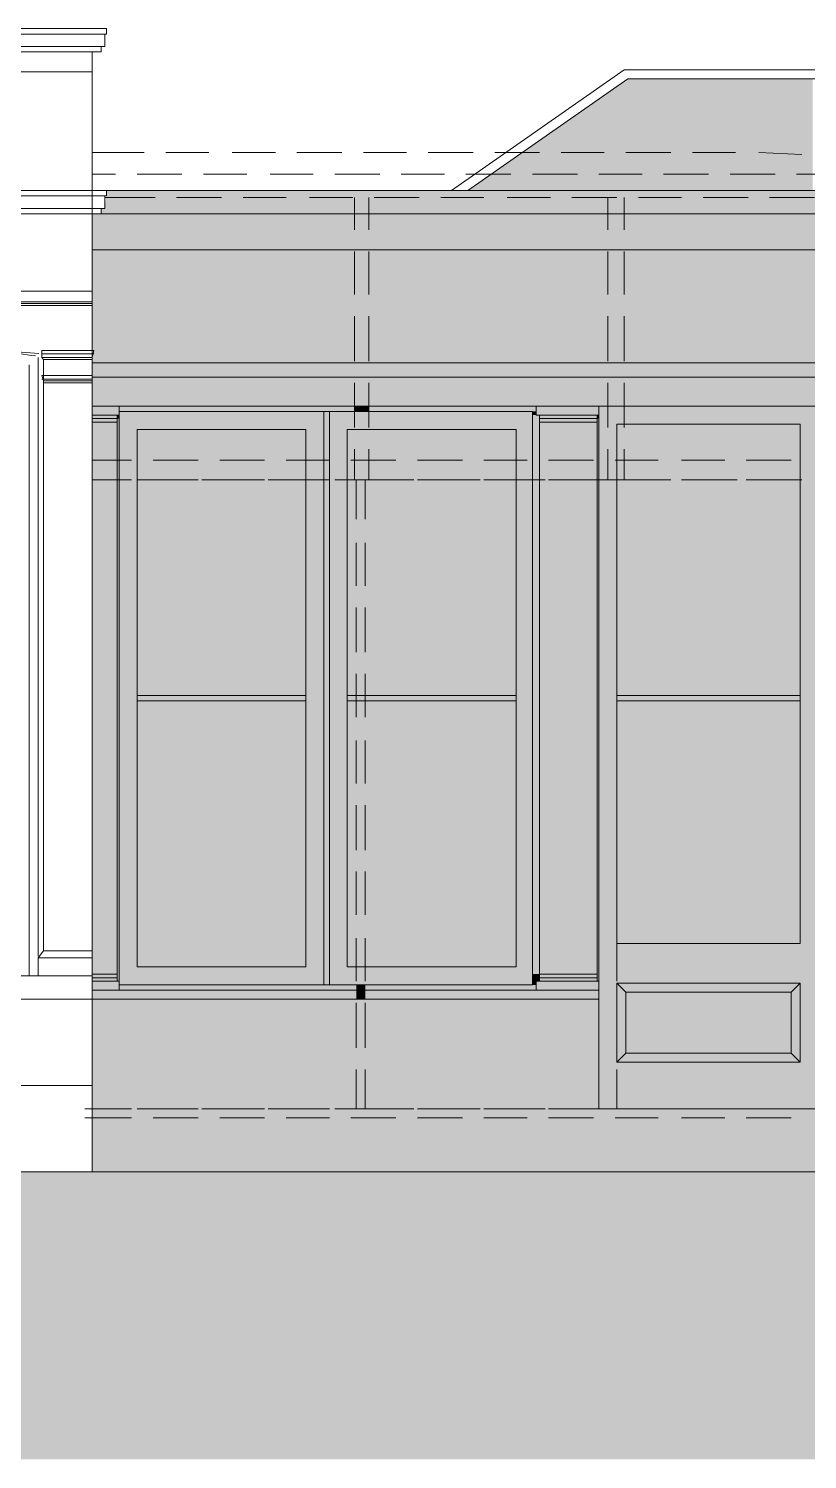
# Model space of a CAD drawing. Header units: millimetres. Extents: x -5841 to 140562, y 1006 to 102310.
# Drawn here: x 25960 to 28663, y 82132 to 87097 of the extents above; entities that cross this region are included whole.
import ezdxf

# ---------------------------------------------------------------- set-up
doc = ezdxf.new("R2010")
doc.units = ezdxf.units.MM
doc.header["$LTSCALE"] = 10
doc.layers.add('PDF17_0', color=7, linetype='Continuous')
doc.layers.add('PDF17_KD - WALL - LOADBEARING', color=7, linetype='Continuous', true_color=0x939598)

msp = doc.modelspace()

# ---------------------------------------------------------------- linework, layer by layer
at = {"layer": 'PDF17_0', "lineweight": 0}
for points in [[(25300.97757, 87097.20778), (26230.32499, 87097.20778), (26230.32499, 87078.49609), (25300.97757, 87078.49609)], [(25300.97757, 87034.83547), (26224.08776, 87034.83547), (26224.08776, 87078.49609)], [(25300.97757, 87016.12378), (26211.6133, 87016.12378), (26211.6133, 87034.83547)], [(26180.42714, 86535.85699), (26180.42714, 87016.12378), (26180.42714, 83897.50828), (26180.42714, 85937.08282), (31432.17564, 85937.08282), (31400.98949, 85887.18497), (31400.98949, 85787.38927), (31400.98949, 85887.18497), (31432.17564, 85937.08282)], [(19643.80906, 86947.51424), (25300.97757, 86947.51424), (26180.42714, 86947.51424)], [(28026.64752, 86953.75147), (29361.41495, 86953.75147)], [(29910.29128, 86535.85699), (29355.17772, 86922.56532), (28039.12198, 86922.56532), (27484.00842, 86535.85699)], [(25300.97757, 86535.85699), (26230.32499, 86535.85699), (26230.32499, 86517.1453), (25300.97757, 86517.1453)], [(25300.97757, 86473.48468), (26224.08776, 86473.48468), (26224.08776, 86517.1453)], [(31463.3618, 86535.85699), (26230.32499, 86535.85699)], [(25300.97757, 86454.77299), (26211.6133, 86454.77299), (26211.6133, 86473.48468)], [(31463.3618, 86454.77299), (26211.6133, 86454.77299)], [(31338.61718, 86330.02837), (26180.42714, 86330.02837)], [(25288.50311, 86186.57206), (26180.42714, 86186.57206)], [(25781.24436, 86149.14867), (26180.42714, 86149.14867)], [(25781.24436, 86142.91144), (26180.42714, 86142.91144)], [(25775.00713, 86136.67421), (26180.42714, 86136.67421)], [(25993.31021, 85955.79451), (25993.31021, 83878.79659)], [(26012.02191, 85949.55728), (26005.78467, 85955.79451), (26180.42714, 85955.79451), (26186.66437, 85980.74344), (26005.78467, 85980.74344), (26005.78467, 85955.79451)], [(26186.66437, 85968.26897), (26005.78467, 85968.26897)], [(26180.42714, 85955.79451), (26180.42714, 85949.55728), (26012.02191, 85949.55728), (26012.02191, 83897.50828), (26180.42714, 83897.50828), (26180.42714, 85874.71051), (26012.02191, 85874.71051), (26005.78467, 85893.4222), (26180.42714, 85893.4222), (26180.42714, 85874.71051)], [(25962.12406, 85930.84559), (25962.12406, 83810.18705)], [(26180.42714, 85880.94774), (26005.78467, 85880.94774)], [(26180.42714, 85868.47328), (26012.02191, 85868.47328)], [(31400.98949, 85887.18497), (26180.42714, 85887.18497)], [(31400.98949, 85787.38927), (26180.42714, 85787.38927), (26273.98561, 85787.38927), (26273.98561, 85756.20312), (26180.42714, 85756.20312), (26267.74838, 85756.20312), (26267.74838, 85743.72866), (26180.42714, 85743.72866), (26267.74838, 85743.72866), (26267.74838, 85731.2542), (26180.42714, 85731.2542), (26267.74838, 85731.2542), (26267.74838, 85743.72866), (26180.42714, 85743.72866), (26267.74838, 85743.72866), (26267.74838, 85756.20312), (26180.42714, 85756.20312), (26273.98561, 85756.20312), (26273.98561, 85787.38927), (26180.42714, 85787.38927)], [(26267.74838, 83791.47536), (26267.74838, 85756.20312)], [(26985.02994, 85768.67758), (26985.02994, 83779.00089)], [(27003.74163, 85768.67758), (27003.74163, 83779.00089)], [(27733.49766, 85756.20312), (27733.49766, 83791.47536)], [(26180.42714, 85095.05663), (26180.42714, 83130.32887)], [(26180.42714, 83872.55936), (25993.31021, 83872.55936), (26012.02191, 83897.50828)], [(25993.31021, 83872.55936), (25993.31021, 83810.18705)], [(26180.42714, 83810.18705), (25288.50311, 83810.18705)], [(26180.42714, 83791.47536), (26267.74838, 83791.47536), (26267.74838, 83803.94982), (26180.42714, 83803.94982), (26267.74838, 83803.94982), (26267.74838, 83816.42428), (26180.42714, 83816.42428), (26267.74838, 83816.42428), (26267.74838, 83803.94982), (26180.42714, 83803.94982), (26267.74838, 83803.94982), (26267.74838, 83791.47536), (26180.42714, 83791.47536), (26273.98561, 83791.47536), (26273.98561, 83760.2892), (26180.42714, 83760.2892), (27939.32628, 83760.2892)], [(28032.88475, 83754.05197), (28001.69859, 83785.23812)], [(27939.32628, 83729.10305), (26180.42714, 83729.10305), (25288.50311, 83729.10305)], [(28032.88475, 83541.98612), (28001.69859, 83510.79996)], [(26180.42714, 83429.71596), (25300.97757, 83429.71596), (8641.33358, 83429.71596)], [(31132.78855, 83130.32887), (32935.34831, 83130.32887), (8023.84771, 83130.32887), (6221.28795, 83130.32887)]]:
    msp.add_lwpolyline(points, dxfattribs=at)
at = {"layer": 'PDF17_0', "color": 0, "lineweight": 0, "true_color": 0x939598}
for points in [[(26361.30684, 86666.83885), (26180.42714, 86666.83885)], [(26585.84716, 86666.83885), (26436.15361, 86666.83885)], [(26816.6247, 86666.83885), (26666.93116, 86666.83885)], [(27047.40225, 86666.83885), (26891.47148, 86666.83885)], [(27271.94257, 86666.83885), (27122.24902, 86666.83885)], [(27502.72011, 86666.83885), (27346.78934, 86666.83885)], [(27733.49766, 86666.83885), (27577.56689, 86666.83885)], [(27958.03798, 86666.83885), (27808.34443, 86666.83885)], [(28188.81552, 86666.83885), (28032.88475, 86666.83885)], [(28413.35584, 86666.83885), (28263.6623, 86666.83885)], [(28644.13339, 86660.60161), (28494.43984, 86666.83885)], [(26261.51115, 86591.99207), (26180.42714, 86591.99207)], [(26492.28869, 86591.99207), (26336.35792, 86591.99207)], [(26716.82901, 86591.99207), (26567.13546, 86591.99207)], [(26947.60655, 86591.99207), (26797.91301, 86591.99207)], [(27178.3841, 86591.99207), (27022.45333, 86591.99207)], [(27402.92442, 86591.99207), (27253.23087, 86591.99207)], [(27633.70196, 86591.99207), (27477.77119, 86591.99207)], [(27864.47951, 86591.99207), (27708.54874, 86591.99207)], [(28089.01983, 86591.99207), (27939.32628, 86591.99207)], [(28319.79737, 86591.99207), (28163.8666, 86591.99207)], [(28550.57492, 86591.99207), (28394.64415, 86591.99207)], [(28775.11524, 86591.99207), (28625.42169, 86591.99207)], [(26398.73023, 86510.90807), (26224.08776, 86510.90807)], [(26629.50777, 86510.90807), (26473.577, 86510.90807)], [(26854.04809, 86510.90807), (26704.35455, 86510.90807)], [(27084.82564, 86510.90807), (26935.13209, 86510.90807)], [(27091.06287, 86398.63791), (27091.06287, 86510.90807)], [(27140.96072, 86398.63791), (27140.96072, 86510.90807)], [(27315.60318, 86510.90807), (27159.67241, 86510.90807)], [(27540.1435, 86510.90807), (27390.44996, 86510.90807)], [(27770.92105, 86510.90807), (27621.2275, 86510.90807)], [(28001.69859, 86510.90807), (27845.76782, 86510.90807)], [(27970.51244, 86398.63791), (27970.51244, 86510.90807)], [(28026.64752, 86398.63791), (28026.64752, 86510.90807)], [(28226.23891, 86510.90807), (28076.54537, 86510.90807)], [(28457.01646, 86510.90807), (28301.08568, 86510.90807)], [(28687.794, 86510.90807), (28531.86323, 86510.90807)], [(27091.06287, 86174.0976), (27091.06287, 86323.79114)], [(27140.96072, 86174.0976), (27140.96072, 86323.79114)], [(27970.51244, 86174.0976), (27970.51244, 86323.79114)], [(28026.64752, 86174.0976), (28026.64752, 86323.79114)], [(27091.06287, 85943.32005), (27091.06287, 86099.25082)], [(27140.96072, 85943.32005), (27140.96072, 86099.25082)], [(27970.51244, 85943.32005), (27970.51244, 86099.25082)], [(28026.64752, 85943.32005), (28026.64752, 86099.25082)], [(27091.06287, 85712.5425), (27091.06287, 85868.47328)], [(27140.96072, 85712.5425), (27140.96072, 85868.47328)], [(27970.51244, 85712.5425), (27970.51244, 85868.47328)], [(28026.64752, 85712.5425), (28026.64752, 85868.47328)], [(26180.42714, 85600.27234), (26317.64622, 85600.27234)], [(26392.493, 85600.27234), (26548.42377, 85600.27234)], [(26623.27054, 85600.27234), (26779.20132, 85600.27234)], [(26854.04809, 85600.27234), (27003.74163, 85600.27234)], [(27078.58841, 85600.27234), (27234.51918, 85600.27234)], [(27091.06287, 85531.6628), (27091.06287, 85637.69573)], [(27140.96072, 85531.6628), (27140.96072, 85637.69573)], [(27309.36595, 85600.27234), (27465.29673, 85600.27234)], [(27540.1435, 85600.27234), (27689.83704, 85600.27234)], [(27733.49766, 85419.39265), (27733.49766, 85600.27234)], [(27764.68382, 85600.27234), (27920.61459, 85600.27234)], [(27970.51244, 85531.6628), (27970.51244, 85637.69573)], [(27995.46136, 85600.27234), (28145.15491, 85600.27234)], [(28026.64752, 85531.6628), (28026.64752, 85637.69573)], [(28226.23891, 85600.27234), (28375.93245, 85600.27234)], [(28450.77922, 85600.27234), (28606.71, 85600.27234)], [(26180.42714, 85531.6628), (26317.64622, 85531.6628)], [(26180.42714, 85394.44372), (26180.42714, 85531.6628), (26255.27391, 85531.6628)], [(26336.35792, 85531.6628), (26486.05146, 85531.6628)], [(26392.493, 85531.6628), (26548.42377, 85531.6628)], [(26560.89823, 85531.6628), (26716.82901, 85531.6628)], [(26623.27054, 85531.6628), (26779.20132, 85531.6628)], [(26791.67578, 85531.6628), (26941.36932, 85531.6628)], [(26854.04809, 85531.6628), (27003.74163, 85531.6628)], [(27022.45333, 85531.6628), (27097.3001, 85531.6628)], [(27078.58841, 85531.6628), (27234.51918, 85531.6628)], [(27128.48625, 85531.6628), (27128.48625, 85394.44372), (27128.48625, 85531.6628), (27271.94257, 85531.6628)], [(27128.48625, 85394.44372), (27128.48625, 85531.6628), (27296.89149, 85531.6628)], [(27309.36595, 85531.6628), (27465.29673, 85531.6628)], [(27353.02657, 85531.6628), (27502.72011, 85531.6628)], [(27371.73826, 85531.6628), (27527.66904, 85531.6628)], [(27540.1435, 85531.6628), (27689.83704, 85531.6628)], [(27577.56689, 85531.6628), (27733.49766, 85531.6628)], [(27602.51581, 85531.6628), (27752.20935, 85531.6628)], [(27764.68382, 85531.6628), (27920.61459, 85531.6628)], [(27808.34443, 85531.6628), (27958.03798, 85531.6628)], [(27833.29336, 85531.6628), (28001.69859, 85531.6628), (28001.69859, 85394.44372), (28001.69859, 85531.6628), (28163.8666, 85531.6628)], [(27995.46136, 85531.6628), (28145.15491, 85531.6628)], [(28039.12198, 85531.6628), (28188.81552, 85531.6628)], [(28226.23891, 85531.6628), (28375.93245, 85531.6628)], [(28394.64415, 85531.6628), (28244.9506, 85531.6628)], [(28263.6623, 85531.6628), (28419.59307, 85531.6628)], [(28450.77922, 85531.6628), (28606.71, 85531.6628)], [(28625.42169, 85531.6628), (28469.49092, 85531.6628)], [(28494.43984, 85531.6628), (28644.13339, 85531.6628)], [(26180.42714, 85163.66617), (26180.42714, 85313.35972)], [(27128.48625, 85163.66617), (27128.48625, 85313.35972)], [(26180.42714, 84932.88863), (26180.42714, 85088.8194)], [(27128.48625, 84932.88863), (27128.48625, 85088.8194)], [(26180.42714, 84708.34831), (26180.42714, 84858.04186)], [(27128.48625, 84708.34831), (27128.48625, 84858.04186)], [(26180.42714, 84477.57077), (26180.42714, 84627.26431)], [(27128.48625, 84477.57077), (27128.48625, 84627.26431)], [(26180.42714, 84246.79322), (26180.42714, 84402.72399)], [(27128.48625, 84246.79322), (27128.48625, 84402.72399)], [(26180.42714, 84022.2529), (26180.42714, 84171.94645)], [(27128.48625, 84022.2529), (27128.48625, 84171.94645)], [(26180.42714, 83791.47536), (26180.42714, 83941.1689)], [(27128.48625, 83791.47536), (27128.48625, 83941.1689)], [(26180.42714, 83560.69781), (26180.42714, 83716.62858)], [(27128.48625, 83560.69781), (27128.48625, 83716.62858)], [(26255.27391, 83348.63196), (26180.42714, 83348.63196), (26180.42714, 83485.85104)], [(27022.45333, 83348.63196), (27097.3001, 83348.63196), (27097.3001, 83485.85104), (27097.3001, 83348.63196)], [(27271.94257, 83348.63196), (27128.48625, 83348.63196), (27128.48625, 83485.85104), (27128.48625, 83348.63196), (27128.48625, 83485.85104)], [(28163.8666, 83348.63196), (28001.69859, 83348.63196), (28001.69859, 83485.85104), (28001.69859, 83348.63196), (27833.29336, 83348.63196)], [(26317.64622, 83348.63196), (26155.47822, 83348.63196)], [(26155.47822, 83317.4458), (26317.64622, 83317.4458)], [(26486.05146, 83348.63196), (26336.35792, 83348.63196)], [(26548.42377, 83348.63196), (26392.493, 83348.63196)], [(26392.493, 83317.4458), (26548.42377, 83317.4458)], [(26716.82901, 83348.63196), (26560.89823, 83348.63196)], [(26779.20132, 83348.63196), (26623.27054, 83348.63196)], [(26623.27054, 83317.4458), (26779.20132, 83317.4458)], [(26941.36932, 83348.63196), (26791.67578, 83348.63196)], [(27003.74163, 83348.63196), (26854.04809, 83348.63196)], [(26854.04809, 83317.4458), (27003.74163, 83317.4458)], [(27234.51918, 83348.63196), (27078.58841, 83348.63196)], [(27078.58841, 83317.4458), (27234.51918, 83317.4458)], [(27296.89149, 83348.63196), (27128.48625, 83348.63196)], [(27465.29673, 83348.63196), (27309.36595, 83348.63196)], [(27309.36595, 83317.4458), (27465.29673, 83317.4458)], [(27502.72011, 83348.63196), (27353.02657, 83348.63196)], [(27527.66904, 83348.63196), (27371.73826, 83348.63196)], [(27689.83704, 83348.63196), (27540.1435, 83348.63196)], [(27540.1435, 83317.4458), (27689.83704, 83317.4458)], [(27733.49766, 83348.63196), (27577.56689, 83348.63196)], [(27752.20935, 83348.63196), (27602.51581, 83348.63196)], [(27920.61459, 83348.63196), (27764.68382, 83348.63196)], [(27764.68382, 83317.4458), (27920.61459, 83317.4458)], [(27958.03798, 83348.63196), (27808.34443, 83348.63196)], [(28145.15491, 83348.63196), (27995.46136, 83348.63196)], [(27995.46136, 83317.4458), (28145.15491, 83317.4458)], [(28188.81552, 83348.63196), (28039.12198, 83348.63196)], [(28375.93245, 83348.63196), (28226.23891, 83348.63196)], [(28226.23891, 83317.4458), (28375.93245, 83317.4458)], [(28244.9506, 83348.63196), (28394.64415, 83348.63196)], [(28419.59307, 83348.63196), (28263.6623, 83348.63196)], [(28606.71, 83348.63196), (28450.77922, 83348.63196)], [(28450.77922, 83317.4458), (28606.71, 83317.4458)], [(28469.49092, 83348.63196), (28625.42169, 83348.63196)], [(28644.13339, 83348.63196), (28494.43984, 83348.63196)]]:
    msp.add_lwpolyline(points, dxfattribs=at)
at = {"layer": 'PDF17_0', "color": 0, "lineweight": 0, "true_color": 0xededee}
msp.add_lwpolyline([(31463.3618, 86454.77299), (26211.6133, 86454.77299), (31463.3618, 86454.77299)], dxfattribs=at)
at = {"layer": 'PDF17_0', "lineweight": 0}
msp.add_lwpolyline([(25994.97586, 85969.53997, 0.0172353477), (25754.40686, 85982.91933, -0.0281946903), (25984.37406, 85961.19086)], format="xyb", dxfattribs=at)
for points in [[(26273.98561, 85768.67758), (27708.54874, 85768.67758), (27708.54874, 83779.00089), (26273.98561, 83779.00089)], [(27003.74163, 85768.67758), (27708.54874, 85768.67758), (27708.54874, 83779.00089), (27003.74163, 83779.00089)], [(27721.0232, 85756.20312), (27939.32628, 85756.20312), (27939.32628, 85787.38927), (27721.0232, 85787.38927)], [(27721.0232, 85756.20312), (27939.32628, 85756.20312), (27939.32628, 85787.38927), (27721.0232, 85787.38927)], [(27733.49766, 85743.72866), (27933.08905, 85743.72866), (27933.08905, 85756.20312), (27733.49766, 85756.20312)], [(27733.49766, 85743.72866), (27933.08905, 85743.72866), (27933.08905, 85756.20312), (27733.49766, 85756.20312)], [(27733.49766, 85731.2542), (27933.08905, 85731.2542), (27933.08905, 85743.72866), (27733.49766, 85743.72866)], [(27733.49766, 85731.2542), (27933.08905, 85731.2542), (27933.08905, 85743.72866), (27733.49766, 85743.72866)], [(27933.08905, 85756.20312), (27933.08905, 83791.47536)], [(27933.08905, 85756.20312), (27933.08905, 83791.47536)], [(28694.03123, 85787.38927), (27939.32628, 85787.38927), (27939.32628, 83348.63196), (28694.03123, 83348.63196)], [(28694.03123, 85787.38927), (27939.32628, 85787.38927), (27939.32628, 83348.63196), (28694.03123, 83348.63196)], [(26336.35792, 85706.30527), (26922.65763, 85706.30527), (26922.65763, 83841.3732), (26336.35792, 83841.3732)], [(27066.11394, 85706.30527), (27652.41366, 85706.30527), (27652.41366, 83841.3732), (27066.11394, 83841.3732)], [(28637.89615, 85725.01696), (28001.69859, 85725.01696), (28001.69859, 83922.45721), (28637.89615, 83922.45721)], [(28637.89615, 85725.01696), (28001.69859, 85725.01696), (28001.69859, 83922.45721), (28637.89615, 83922.45721)], [(26922.65763, 84783.19508), (26336.35792, 84783.19508)], [(26922.65763, 84764.48339), (26336.35792, 84764.48339)], [(27652.41366, 84783.19508), (27066.11394, 84783.19508)], [(27652.41366, 84764.48339), (27066.11394, 84764.48339)], [(28637.89615, 84783.19508), (28001.69859, 84783.19508)], [(28637.89615, 84764.48339), (28001.69859, 84764.48339)], [(27733.49766, 83816.42428), (27933.08905, 83816.42428), (27933.08905, 83803.94982), (27733.49766, 83803.94982)], [(27733.49766, 83816.42428), (27933.08905, 83816.42428), (27933.08905, 83803.94982), (27733.49766, 83803.94982)], [(27721.0232, 83791.47536), (27939.32628, 83791.47536), (27939.32628, 83760.2892), (27721.0232, 83760.2892)], [(27733.49766, 83803.94982), (27933.08905, 83803.94982), (27933.08905, 83791.47536), (27733.49766, 83791.47536)], [(27733.49766, 83803.94982), (27933.08905, 83803.94982), (27933.08905, 83791.47536), (27733.49766, 83791.47536)], [(28001.69859, 83785.23812), (28637.89615, 83785.23812), (28637.89615, 83510.79996), (28001.69859, 83510.79996)], [(28001.69859, 83785.23812), (28637.89615, 83785.23812), (28637.89615, 83510.79996), (28001.69859, 83510.79996)], [(28637.89615, 83785.23812), (28606.71, 83754.05197)], [(28032.88475, 83754.05197), (28606.71, 83754.05197), (28606.71, 83541.98612), (28032.88475, 83541.98612)], [(28032.88475, 83754.05197), (28606.71, 83754.05197), (28606.71, 83541.98612), (28032.88475, 83541.98612)], [(28637.89615, 83510.79996), (28606.71, 83541.98612)]]:
    msp.add_lwpolyline(points, close=True, dxfattribs=at)
at = {"layer": 'PDF17_0', "color": 0, "lineweight": 0, "true_color": 0x939598}
for points in [[(27097.3001, 85394.44372), (27097.3001, 85531.6628)], [(27097.3001, 85163.66617), (27097.3001, 85313.35972)], [(27128.48625, 85313.35972), (27128.48625, 85163.66617)], [(28001.69859, 85163.66617), (28001.69859, 85313.35972)], [(27097.3001, 84932.88863), (27097.3001, 85088.8194)], [(27128.48625, 85088.8194), (27128.48625, 84932.88863)], [(28001.69859, 84932.88863), (28001.69859, 85088.8194)], [(27097.3001, 84708.34831), (27097.3001, 84858.04186)], [(27128.48625, 84858.04186), (27128.48625, 84708.34831)], [(28001.69859, 84708.34831), (28001.69859, 84858.04186)], [(27097.3001, 84477.57077), (27097.3001, 84627.26431)], [(27128.48625, 84627.26431), (27128.48625, 84477.57077)], [(28001.69859, 84477.57077), (28001.69859, 84627.26431)], [(27097.3001, 84246.79322), (27097.3001, 84402.72399)], [(27128.48625, 84402.72399), (27128.48625, 84246.79322)], [(28001.69859, 84246.79322), (28001.69859, 84402.72399)], [(27097.3001, 84022.2529), (27097.3001, 84171.94645)], [(27128.48625, 84171.94645), (27128.48625, 84022.2529)], [(28001.69859, 84022.2529), (28001.69859, 84171.94645)], [(27097.3001, 83791.47536), (27097.3001, 83941.1689)], [(27128.48625, 83941.1689), (27128.48625, 83791.47536)], [(28001.69859, 83791.47536), (28001.69859, 83941.1689)], [(27097.3001, 83560.69781), (27097.3001, 83716.62858)], [(27128.48625, 83716.62858), (27128.48625, 83560.69781)], [(28001.69859, 83560.69781), (28001.69859, 83716.62858)]]:
    msp.add_lwpolyline(points, close=True, dxfattribs=at)
at = {"layer": 'PDF17_0', "color": 0, "true_color": 0xededee, "transparency": 33554559}
for points in [[(26230.32499, 86517.1453), (31463.3618, 86473.48468), (26224.08776, 86473.48468)], [(31463.3618, 86535.85699), (26230.32499, 86535.85699), (31463.3618, 86517.1453)], [(26230.32499, 86535.85699), (31463.3618, 86517.1453), (26230.32499, 86517.1453)], [(31463.3618, 86517.1453), (26230.32499, 86517.1453), (31463.3618, 86473.48468)], [(31463.3618, 86454.77299), (26180.42714, 86454.77299), (31413.46395, 86423.58684)], [(26180.42714, 86454.77299), (31413.46395, 86423.58684), (26180.42714, 86423.58684)], [(31463.3618, 86473.48468), (26211.6133, 86473.48468), (31463.3618, 86454.77299)], [(26211.6133, 86473.48468), (31463.3618, 86454.77299), (26211.6133, 86454.77299)], [(26211.6133, 86454.77299), (31463.3618, 86454.77299), (31463.3618, 86454.77299)], [(31413.46395, 86423.58684), (26180.42714, 86423.58684), (31388.51502, 86404.87514)], [(26180.42714, 86423.58684), (31388.51502, 86404.87514), (26180.42714, 86404.87514)], [(31388.51502, 86404.87514), (26180.42714, 86404.87514), (31363.5661, 86367.45176)], [(26180.42714, 86404.87514), (31363.5661, 86367.45176), (26180.42714, 86367.45176)], [(31363.5661, 86367.45176), (26180.42714, 86367.45176), (31338.61718, 86330.02837)], [(26180.42714, 86367.45176), (31338.61718, 86330.02837), (26180.42714, 86330.02837)], [(31338.61718, 86330.02837), (26180.42714, 86330.02837), (31338.61718, 85980.74344)], [(26180.42714, 86330.02837), (31338.61718, 85980.74344), (26180.42714, 85980.74344)], [(26186.66437, 85980.74344), (31338.61718, 85937.08282), (26180.42714, 85937.08282)], [(31338.61718, 85980.74344), (26186.66437, 85980.74344), (31338.61718, 85937.08282)], [(26180.42714, 85937.08282), (31432.17564, 85937.08282), (31432.17564, 85937.08282)], [(31432.17564, 85937.08282), (31432.17564, 85937.08282), (26180.42714, 85937.08282)], [(31432.17564, 85937.08282), (26180.42714, 85937.08282), (31400.98949, 85893.4222)], [(26180.42714, 85937.08282), (31400.98949, 85893.4222), (26180.42714, 85893.4222)], [(31400.98949, 85893.4222), (26180.42714, 85893.4222), (31400.98949, 85887.18497)], [(26180.42714, 85893.4222), (31400.98949, 85887.18497), (26180.42714, 85887.18497)], [(31400.98949, 85887.18497), (26180.42714, 85887.18497), (31400.98949, 85874.71051)], [(26180.42714, 85887.18497), (31400.98949, 85874.71051), (26180.42714, 85874.71051)], [(31400.98949, 85874.71051), (26180.42714, 85874.71051), (31400.98949, 85787.38927)], [(26180.42714, 85874.71051), (31400.98949, 85787.38927), (26180.42714, 85787.38927)], [(27939.32628, 83729.10305), (26180.42714, 83729.10305), (27939.32628, 83348.63196)], [(26180.42714, 83729.10305), (27939.32628, 83348.63196), (26180.42714, 83348.63196)], [(31338.61718, 83348.63196), (26180.42714, 83348.63196), (31338.61718, 83130.32887)], [(26180.42714, 83348.63196), (31338.61718, 83130.32887), (26180.42714, 83130.32887)]]:
    msp.add_solid(points, dxfattribs=at)
at = {"layer": 'PDF17_0', "color": 0, "true_color": 0xc0ab87, "transparency": 33554559}
for points in [[(26273.98561, 85787.38927), (26180.42714, 85787.38927), (26273.98561, 85768.67758)], [(26180.42714, 85787.38927), (26273.98561, 85768.67758), (26180.42714, 85768.67758)], [(26273.98561, 85768.67758), (26180.42714, 85768.67758), (26273.98561, 85756.20312)], [(26180.42714, 85768.67758), (26273.98561, 85756.20312), (26180.42714, 85756.20312)], [(26267.74838, 85756.20312), (26180.42714, 85756.20312), (26267.74838, 85743.72866)], [(26180.42714, 85756.20312), (26267.74838, 85743.72866), (26180.42714, 85743.72866)], [(26267.74838, 85743.72866), (26180.42714, 85743.72866), (26267.74838, 85731.2542)], [(26180.42714, 85743.72866), (26267.74838, 85731.2542), (26180.42714, 85731.2542)], [(26273.98561, 85756.20312), (26267.74838, 85756.20312), (26273.98561, 85743.72866)], [(26267.74838, 85756.20312), (26273.98561, 85743.72866), (26267.74838, 85743.72866)], [(26273.98561, 85743.72866), (26267.74838, 85743.72866), (26273.98561, 85600.27234)], [(26267.74838, 85743.72866), (26273.98561, 85600.27234), (26267.74838, 85600.27234)], [(27091.06287, 85787.38927), (26273.98561, 85787.38927), (27091.06287, 85768.67758)], [(26273.98561, 85787.38927), (27091.06287, 85768.67758), (26273.98561, 85768.67758)], [(26985.02994, 85768.67758), (26273.98561, 85768.67758), (26985.02994, 85706.30527)], [(26273.98561, 85768.67758), (26985.02994, 85706.30527), (26273.98561, 85706.30527)], [(27003.74163, 85768.67758), (26985.02994, 85768.67758), (27003.74163, 85600.27234)], [(26985.02994, 85768.67758), (27003.74163, 85600.27234), (26985.02994, 85600.27234)], [(27708.54874, 85768.67758), (27003.74163, 85768.67758), (27708.54874, 85706.30527)], [(27003.74163, 85768.67758), (27708.54874, 85706.30527), (27003.74163, 85706.30527)], [(27140.96072, 85787.38927), (27091.06287, 85787.38927), (27140.96072, 85768.67758)], [(27091.06287, 85787.38927), (27140.96072, 85768.67758), (27091.06287, 85768.67758)], [(27721.0232, 85787.38927), (27140.96072, 85787.38927), (27721.0232, 85768.67758)], [(27140.96072, 85787.38927), (27721.0232, 85768.67758), (27140.96072, 85768.67758)], [(27721.0232, 85768.67758), (27708.54874, 85768.67758), (27721.0232, 85756.20312)], [(27708.54874, 85768.67758), (27721.0232, 85756.20312), (27708.54874, 85756.20312)], [(27733.49766, 85756.20312), (27708.54874, 85756.20312), (27733.49766, 85600.27234)], [(27708.54874, 85756.20312), (27733.49766, 85600.27234), (27708.54874, 85600.27234)], [(27939.32628, 85787.38927), (27721.0232, 85787.38927), (27939.32628, 85756.20312)], [(27721.0232, 85787.38927), (27939.32628, 85756.20312), (27721.0232, 85756.20312)], [(27933.08905, 85756.20312), (27733.49766, 85756.20312), (27933.08905, 83791.47536)], [(27733.49766, 85756.20312), (27933.08905, 83791.47536), (27733.49766, 83791.47536)], [(27939.32628, 85756.20312), (27933.08905, 85756.20312), (27939.32628, 85743.72866)], [(27933.08905, 85756.20312), (27939.32628, 85743.72866), (27933.08905, 85743.72866)], [(27939.32628, 85743.72866), (27933.08905, 85743.72866), (27939.32628, 85600.27234)], [(27933.08905, 85743.72866), (27939.32628, 85600.27234), (27933.08905, 85600.27234)], [(28694.03123, 85787.38927), (27939.32628, 85787.38927), (28694.03123, 85725.01696)], [(27939.32628, 85787.38927), (28694.03123, 85725.01696), (27939.32628, 85725.01696)], [(26267.74838, 85731.2542), (26180.42714, 85731.2542), (26267.74838, 85600.27234)], [(26180.42714, 85731.2542), (26267.74838, 85600.27234), (26180.42714, 85600.27234)], [(26336.35792, 85706.30527), (26273.98561, 85706.30527), (26336.35792, 83841.3732)], [(26273.98561, 85706.30527), (26336.35792, 83841.3732), (26273.98561, 83841.3732)], [(26985.02994, 85706.30527), (26922.65763, 85706.30527), (26985.02994, 83841.3732)], [(26922.65763, 85706.30527), (26985.02994, 83841.3732), (26922.65763, 83841.3732)], [(27066.11394, 85706.30527), (27003.74163, 85706.30527), (27066.11394, 83841.3732)], [(27003.74163, 85706.30527), (27066.11394, 83841.3732), (27003.74163, 83841.3732)], [(27708.54874, 85706.30527), (27652.41366, 85706.30527), (27708.54874, 83841.3732)], [(27652.41366, 85706.30527), (27708.54874, 83841.3732), (27652.41366, 83841.3732)], [(28001.69859, 85725.01696), (27939.32628, 85725.01696), (28001.69859, 83922.45721)], [(27939.32628, 85725.01696), (28001.69859, 83922.45721), (27939.32628, 83922.45721)], [(28694.03123, 85725.01696), (28637.89615, 85725.01696), (28694.03123, 83922.45721)], [(28637.89615, 85725.01696), (28694.03123, 83922.45721), (28637.89615, 83922.45721)], [(26267.74838, 85600.27234), (26180.42714, 85600.27234), (26267.74838, 85531.6628)], [(26180.42714, 85600.27234), (26267.74838, 85531.6628), (26180.42714, 85531.6628)], [(26273.98561, 85600.27234), (26267.74838, 85600.27234), (26273.98561, 85531.6628)], [(26267.74838, 85600.27234), (26273.98561, 85531.6628), (26267.74838, 85531.6628)], [(27003.74163, 85600.27234), (26985.02994, 85600.27234), (27003.74163, 85531.6628)], [(26985.02994, 85600.27234), (27003.74163, 85531.6628), (26985.02994, 85531.6628)], [(27733.49766, 85600.27234), (27708.54874, 85600.27234), (27733.49766, 85531.6628)], [(27708.54874, 85600.27234), (27733.49766, 85531.6628), (27708.54874, 85531.6628)], [(27939.32628, 85600.27234), (27933.08905, 85600.27234), (27939.32628, 85531.6628)], [(27933.08905, 85600.27234), (27939.32628, 85531.6628), (27933.08905, 85531.6628)], [(26267.74838, 85531.6628), (26180.42714, 85531.6628), (26267.74838, 83816.42428)], [(26180.42714, 85531.6628), (26267.74838, 83816.42428), (26180.42714, 83816.42428)], [(26273.98561, 85531.6628), (26267.74838, 85531.6628), (26273.98561, 83791.47536)], [(26267.74838, 85531.6628), (26273.98561, 83791.47536), (26267.74838, 83791.47536)], [(27003.74163, 85531.6628), (26985.02994, 85531.6628), (27003.74163, 83779.00089)], [(26985.02994, 85531.6628), (27003.74163, 83779.00089), (26985.02994, 83779.00089)], [(27733.49766, 85531.6628), (27708.54874, 85531.6628), (27733.49766, 83816.42428)], [(27708.54874, 85531.6628), (27733.49766, 83816.42428), (27708.54874, 83816.42428)], [(27939.32628, 85531.6628), (27933.08905, 85531.6628), (27939.32628, 83791.47536)], [(27933.08905, 85531.6628), (27939.32628, 83791.47536), (27933.08905, 83791.47536)], [(26922.65763, 84783.19508), (26336.35792, 84783.19508), (26922.65763, 84764.48339)], [(26336.35792, 84783.19508), (26922.65763, 84764.48339), (26336.35792, 84764.48339)], [(27652.41366, 84783.19508), (27066.11394, 84783.19508), (27652.41366, 84764.48339)], [(27066.11394, 84783.19508), (27652.41366, 84764.48339), (27066.11394, 84764.48339)], [(28637.89615, 84783.19508), (28001.69859, 84783.19508), (28637.89615, 84764.48339)], [(28001.69859, 84783.19508), (28637.89615, 84764.48339), (28001.69859, 84764.48339)], [(28694.03123, 83922.45721), (27939.32628, 83922.45721), (28694.03123, 83348.63196)], [(27939.32628, 83922.45721), (28694.03123, 83348.63196), (27939.32628, 83348.63196)], [(26267.74838, 83816.42428), (26180.42714, 83816.42428), (26267.74838, 83803.94982)], [(26180.42714, 83816.42428), (26267.74838, 83803.94982), (26180.42714, 83803.94982)], [(26985.02994, 83841.3732), (26273.98561, 83841.3732), (26985.02994, 83779.00089)], [(26273.98561, 83841.3732), (26985.02994, 83779.00089), (26273.98561, 83779.00089)], [(27708.54874, 83841.3732), (27003.74163, 83841.3732), (27708.54874, 83779.00089)], [(27003.74163, 83841.3732), (27708.54874, 83779.00089), (27003.74163, 83779.00089)], [(27733.49766, 83816.42428), (27708.54874, 83816.42428), (27733.49766, 83803.94982)], [(27708.54874, 83816.42428), (27733.49766, 83803.94982), (27708.54874, 83803.94982)], [(26267.74838, 83803.94982), (26180.42714, 83803.94982), (26267.74838, 83791.47536)], [(26180.42714, 83803.94982), (26267.74838, 83791.47536), (26180.42714, 83791.47536)], [(26273.98561, 83791.47536), (26180.42714, 83791.47536), (26273.98561, 83760.2892)], [(26180.42714, 83791.47536), (26273.98561, 83760.2892), (26180.42714, 83760.2892)], [(27097.3001, 83760.2892), (26180.42714, 83760.2892), (27097.3001, 83729.10305)], [(26180.42714, 83760.2892), (27097.3001, 83729.10305), (26180.42714, 83729.10305)], [(27097.3001, 83779.00089), (26273.98561, 83779.00089), (27097.3001, 83760.2892)], [(26273.98561, 83779.00089), (27097.3001, 83760.2892), (26273.98561, 83760.2892)], [(27128.48625, 83779.00089), (27097.3001, 83779.00089), (27128.48625, 83760.2892)], [(27097.3001, 83779.00089), (27128.48625, 83760.2892), (27097.3001, 83760.2892)], [(27128.48625, 83760.2892), (27097.3001, 83760.2892), (27128.48625, 83729.10305)], [(27097.3001, 83760.2892), (27128.48625, 83729.10305), (27097.3001, 83729.10305)], [(27721.0232, 83779.00089), (27128.48625, 83779.00089), (27721.0232, 83760.2892)], [(27128.48625, 83779.00089), (27721.0232, 83760.2892), (27128.48625, 83760.2892)], [(27939.32628, 83760.2892), (27128.48625, 83760.2892), (27939.32628, 83729.10305)], [(27128.48625, 83760.2892), (27939.32628, 83729.10305), (27128.48625, 83729.10305)], [(27733.49766, 83803.94982), (27708.54874, 83803.94982), (27733.49766, 83791.47536)], [(27708.54874, 83803.94982), (27733.49766, 83791.47536), (27708.54874, 83791.47536)], [(27721.0232, 83791.47536), (27708.54874, 83791.47536), (27721.0232, 83779.00089)], [(27708.54874, 83791.47536), (27721.0232, 83779.00089), (27708.54874, 83779.00089)], [(27939.32628, 83791.47536), (27721.0232, 83791.47536), (27939.32628, 83760.2892)], [(27721.0232, 83791.47536), (27939.32628, 83760.2892), (27721.0232, 83760.2892)]]:
    msp.add_solid(points, dxfattribs=at)
at = {"layer": 'PDF17_KD - WALL - LOADBEARING', "color": 7, "lineweight": 0}
for points in [[(27427.87334, 86535.85699), (28026.64752, 86953.75147)], [(27733.49766, 83791.47536), (27733.49766, 85756.20312)]]:
    msp.add_lwpolyline(points, dxfattribs=at)
msp.add_lwpolyline([(26273.98561, 85768.67758), (26985.02994, 85768.67758), (26985.02994, 83779.00089), (26273.98561, 83779.00089)], close=True, dxfattribs=at)
at = {"layer": 'PDF17_KD - WALL - LOADBEARING', "color": 0, "true_color": 0xafdcf8, "transparency": 33554559}
for points in [[(28039.12198, 86922.56532), (28681.55677, 86535.85699), (27484.00842, 86535.85699)], [(28681.55677, 86922.56532), (28039.12198, 86922.56532), (28681.55677, 86535.85699)], [(26922.65763, 85706.30527), (26336.35792, 85706.30527), (26922.65763, 85600.27234)], [(26336.35792, 85706.30527), (26922.65763, 85600.27234), (26336.35792, 85600.27234)], [(27652.41366, 85706.30527), (27066.11394, 85706.30527), (27652.41366, 85600.27234)], [(27066.11394, 85706.30527), (27652.41366, 85600.27234), (27066.11394, 85600.27234)], [(28026.64752, 85725.01696), (28001.69859, 85725.01696), (28026.64752, 85600.27234)], [(28001.69859, 85725.01696), (28026.64752, 85600.27234), (28001.69859, 85600.27234)], [(28637.89615, 85725.01696), (28026.64752, 85725.01696), (28637.89615, 85600.27234)], [(28026.64752, 85725.01696), (28637.89615, 85600.27234), (28026.64752, 85600.27234)], [(26922.65763, 85600.27234), (26336.35792, 85600.27234), (26922.65763, 85531.6628)], [(26336.35792, 85600.27234), (26922.65763, 85531.6628), (26336.35792, 85531.6628)], [(27652.41366, 85600.27234), (27066.11394, 85600.27234), (27652.41366, 85531.6628)], [(27066.11394, 85600.27234), (27652.41366, 85531.6628), (27066.11394, 85531.6628)], [(28026.64752, 85600.27234), (28001.69859, 85600.27234), (28026.64752, 85531.6628)], [(28001.69859, 85600.27234), (28026.64752, 85531.6628), (28001.69859, 85531.6628)], [(28637.89615, 85600.27234), (28026.64752, 85600.27234), (28637.89615, 85531.6628)], [(28026.64752, 85600.27234), (28637.89615, 85531.6628), (28026.64752, 85531.6628)], [(26922.65763, 85531.6628), (26336.35792, 85531.6628), (26922.65763, 84783.19508)], [(26336.35792, 85531.6628), (26922.65763, 84783.19508), (26336.35792, 84783.19508)], [(27652.41366, 85531.6628), (27066.11394, 85531.6628), (27652.41366, 84783.19508)], [(27066.11394, 85531.6628), (27652.41366, 84783.19508), (27066.11394, 84783.19508)], [(28637.89615, 85531.6628), (28001.69859, 85531.6628), (28637.89615, 84783.19508)], [(28001.69859, 85531.6628), (28637.89615, 84783.19508), (28001.69859, 84783.19508)], [(26922.65763, 84764.48339), (26336.35792, 84764.48339), (26922.65763, 83841.3732)], [(26336.35792, 84764.48339), (26922.65763, 83841.3732), (26336.35792, 83841.3732)], [(27652.41366, 84764.48339), (27066.11394, 84764.48339), (27652.41366, 83841.3732)], [(27066.11394, 84764.48339), (27652.41366, 83841.3732), (27066.11394, 83841.3732)], [(28637.89615, 84764.48339), (28001.69859, 84764.48339), (28637.89615, 83922.45721)], [(28001.69859, 84764.48339), (28637.89615, 83922.45721), (28001.69859, 83922.45721)]]:
    msp.add_solid(points, dxfattribs=at)
at = {"layer": 'PDF17_KD - WALL - LOADBEARING', "color": 7, "transparency": 33554559}
for points in [[(26230.32499, 86517.1453), (26579.60993, 86454.77299), (26224.08776, 86454.77299)], [(26573.3727, 86535.85699), (26230.32499, 86535.85699), (26573.3727, 86517.1453)], [(26230.32499, 86535.85699), (26573.3727, 86517.1453), (26230.32499, 86517.1453)], [(26573.3727, 86517.1453), (26230.32499, 86517.1453), (26579.60993, 86454.77299)], [(26579.60993, 86454.77299), (26180.42714, 86454.77299), (26604.55885, 85980.74344)], [(26180.42714, 86454.77299), (26604.55885, 85980.74344), (26180.42714, 85980.74344)], [(26186.66437, 85980.74344), (26604.55885, 85937.08282), (26180.42714, 85937.08282)], [(26604.55885, 85980.74344), (26186.66437, 85980.74344), (26604.55885, 85937.08282)], [(26604.55885, 85937.08282), (26180.42714, 85937.08282), (26610.79608, 85893.4222)], [(26180.42714, 85937.08282), (26610.79608, 85893.4222), (26180.42714, 85893.4222)], [(26610.79608, 85893.4222), (26180.42714, 85893.4222), (26610.79608, 85874.71051)], [(26180.42714, 85893.4222), (26610.79608, 85874.71051), (26180.42714, 85874.71051)], [(26610.79608, 85874.71051), (26180.42714, 85874.71051), (26716.82901, 83897.50828)], [(26180.42714, 85874.71051), (26716.82901, 83897.50828), (26180.42714, 83897.50828)], [(26716.82901, 83897.50828), (26180.42714, 83897.50828), (26716.82901, 83872.55936)], [(26180.42714, 83897.50828), (26716.82901, 83872.55936), (26199.13884, 83872.55936)], [(26716.82901, 83872.55936), (26199.13884, 83872.55936), (26723.06624, 83810.18705)], [(26199.13884, 83872.55936), (26723.06624, 83810.18705), (26199.13884, 83810.18705)], [(26723.06624, 83810.18705), (26180.42714, 83810.18705), (26741.77793, 83429.71596)], [(26180.42714, 83810.18705), (26741.77793, 83429.71596), (26180.42714, 83429.71596)], [(26741.77793, 83429.71596), (26180.42714, 83429.71596), (26741.77793, 83379.81811)], [(26180.42714, 83429.71596), (26741.77793, 83379.81811), (26180.42714, 83379.81811)], [(26741.77793, 83379.81811), (26180.42714, 83379.81811), (26760.48962, 83130.32887)], [(26180.42714, 83379.81811), (26760.48962, 83130.32887), (26180.42714, 83130.32887)]]:
    msp.add_solid(points, dxfattribs=at)
at = {"layer": 'PDF17_KD - WALL - LOADBEARING', "color": 0, "true_color": 0xafd9aa, "transparency": 33554559}
for points in [[(32935.34831, 83130.32887), (6221.28795, 83130.32887), (32935.34831, 82132.37191)], [(6221.28795, 83130.32887), (32935.34831, 82132.37191), (6221.28795, 82132.37191)]]:
    msp.add_solid(points, dxfattribs=at)

doc.saveas('drawing.dxf')
